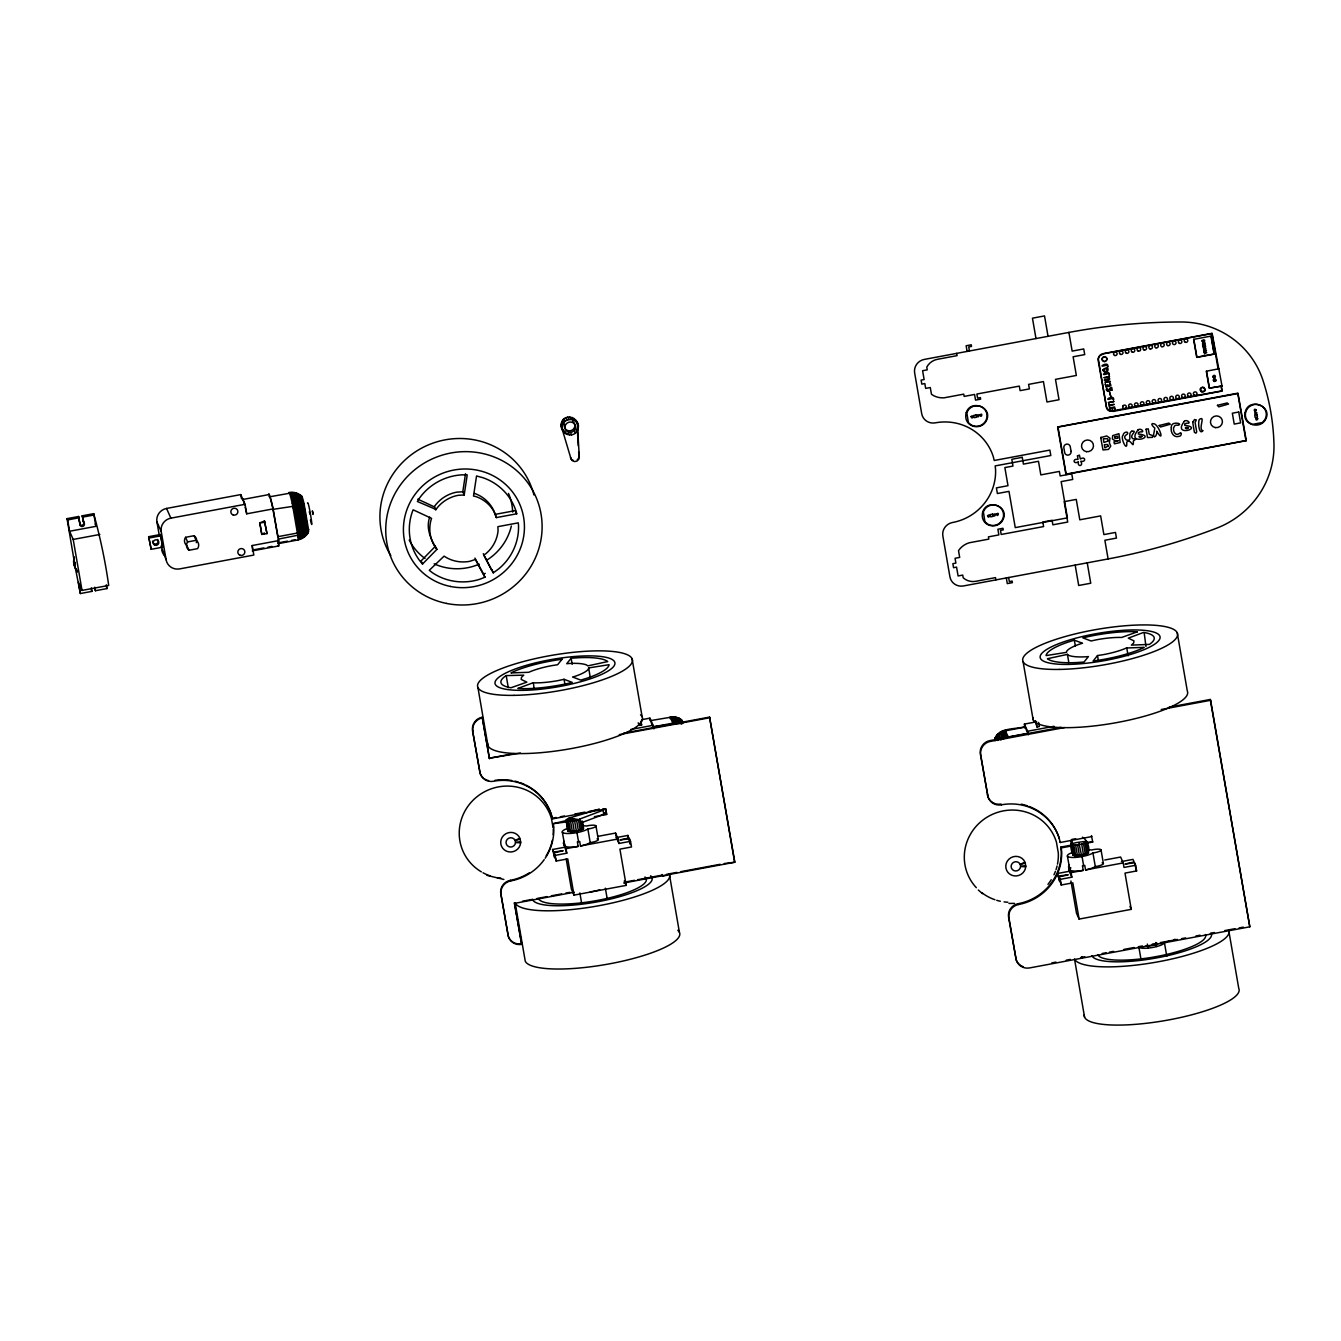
<?xml version="1.0" encoding="UTF-8"?>
<svg xmlns="http://www.w3.org/2000/svg" width="1341" height="1341" viewBox="0 0 1341 1341"><rect width="100%" height="100%" fill="white"/><g stroke="black" fill="none" stroke-linecap="round" stroke-linejoin="round"><path stroke-width="1.5" d="M520.66 842.718L515.497 842.634A4.761 4.626 -23.9 0 1 508.759 846.64A4.761 4.626 -23.9 0 1 507.468 839.114A4.761 4.626 -23.9 0 1 515.112 840.438L519.855 838.108A10.041 9.756 -23.9 0 0 503.73 835.326A10.041 9.756 -23.9 0 0 506.462 851.166A10.041 9.756 -23.9 0 0 520.66 842.718L520.191 838.98L515.212 840.706L515.497 842.349L520.677 841.779M1025.731 866.688L1020.568 866.604A4.761 4.626 -23.9 0 1 1013.846 870.594A4.761 4.626 -23.9 0 1 1012.556 863.084A4.761 4.626 -23.9 0 1 1020.199 864.409L1024.943 862.079A10.041 9.756 -23.9 0 0 1008.801 859.296A10.041 9.756 -23.9 0 0 1011.55 875.137A10.041 9.756 -23.9 0 0 1025.731 866.688L1025.262 862.95L1020.3 864.677L1020.585 866.32L1025.748 865.75M300.568 496.589C302.077 493.471 303.82 503.043 304.223 504.652L308.547 529.578L307.944 532.964L307.709 530.6M301.759 496.17L301.507 498.45L300.635 497.813M307.944 532.964L303.586 504.602L300.887 495.432M682.15 721.341L683.005 721.86L679.183 718.256L673.584 716.748L650.385 720.637M680.155 719.53L679.183 718.256L681.681 724.19M1082.405 837.186C1089.244 841.025 1092.865 856.128 1081.517 855.374C1070.973 859.983 1070.219 847.68 1071.258 840.002M1072.18 840.354L1072.347 847.244M681.127 719.966L680.189 718.826L681.848 722.816M682.301 722.548L681.161 719.48L682.82 723.402M682.049 720.285C683.055 720.603 673.92 715.356 670.332 717.502M599.192 809.176A4.274 0.989 -9.8 0 0 598.237 809.428L570.998 817.49C558.61 821.228 575.993 822.301 579.899 818.982L603.115 810.249A4.274 0.989 -9.8 0 0 603.048 808.757M588.632 667.935L588.498 668.941A34.43 7.929 -9.8 0 1 574.753 676.417L572.641 677.021L580.821 680.122L586.486 678.378A54.88 12.622 -9.8 0 0 609.082 664.683L588.632 667.935L590.375 677.959M604.439 812.897A4.274 0.989 -9.8 0 1 603.836 814.322L580.603 823.056L582.363 821.396L583.536 828.185L581.776 829.844L572.389 831.906L567.846 830.632M1072.867 855.105L1071.057 843.724M1086.679 841.796L1086.746 841.293C1056.775 844.21 1077.628 847.847 1086.679 841.796L1088.557 852.658M302.848 503.395L303.988 503.663M307.123 525.186L303.938 505.859M464.204 494.963L467.221 474.882L461.941 474.848A54.88 53.305 -23.9 0 0 419.415 498.232L417.386 501.5L435.993 509.446A34.43 33.458 -23.9 0 1 458.22 495.298L464.204 494.963L462.796 491.795L465.511 473.725M1100.793 438.088L1101.011 437.233M1100.844 437.602L1106.711 435.942L1109.979 438.205L1109.376 442.899L1110.767 446.1L1108.471 449.403L1103.006 449.956L1100.777 437.904M429.707 517.09C425.633 528.488 430.997 539.836 436.915 549.357L422.532 564.041L421.845 563.337A54.88 53.305 -23.9 0 1 412.743 510.72L413.145 509.815L431.551 518.38C427.98 528.807 429.992 540.775 436.915 549.357M561.192 424.158C562.969 411.234 582.346 418.241 577.72 429.757C573.881 439.63 559.733 433.696 561.192 424.158L562.969 430.595M562.281 426.622C562.734 417.856 576.848 416.867 578.122 425.717M1222.254 386.024L1209.448 388.052L1206.548 371.289M79.354 522.202L78.65 516.486L67.05 518.649L75.364 568.014A13.578 13.192 -23.9 0 0 77.325 572.171M78.65 516.486L79.924 523.476A2.364 2.296 -23.9 0 0 82.522 526.493A2.364 2.296 -23.9 0 0 83.93 522.722L82.119 515.832L93.719 513.67C100.106 537.171 105.319 561.024 108.688 585.43L82.019 590.409L78.398 582.229L80.359 593.543L91.942 591.381L91.339 587.844M435.691 510.016L434.585 506.261A34.43 33.458 -23.9 0 1 456.812 492.13L462.796 491.795M308.044 532.578L308.581 531.589M269.038 496.623A27.977 1.576 79.4 0 1 272.525 506.864L277.805 536.702L299.73 532.578L308.547 529.578L304.256 534.405L298.071 536.987A27.977 1.576 79.4 0 1 297.752 539.887M308.061 531.774L308.598 530.818M1025.144 727.124L1005.432 730.795C1000.922 731.817 994.385 735.337 995.072 740.668L995.625 739.93C995.944 726.956 1017.551 729.554 1024.91 726.571L1027.877 733.292L1008.181 736.963C1001.191 739.679 1000.587 740.115 999.162 734.332L1000.084 733.762M308.547 529.578L301.272 534.556L278.224 539.132L278.358 540.658A27.977 1.576 79.4 0 1 278.274 543.625L297.987 539.937M297.668 494.024A25.228 1.408 79.4 0 1 298.004 493.639L298.657 495.131A25.228 1.408 79.4 0 1 300.803 503.261L305.949 533.014A25.228 1.408 79.4 0 1 305.664 535.646L307.123 533.886A23.769 1.341 79.4 0 0 307.391 531.405L302.613 503.78A23.769 1.341 79.4 0 0 300.602 496.187L299.965 494.762A23.769 1.341 79.4 0 0 299.663 495.114M998.391 739.578L996.531 735.622L994.821 738.623L995.391 737.634M571.132 658.247L566.723 663.711L569.037 663.493A34.43 7.929 -9.8 0 1 586.788 665.086L587.727 665.89L607.708 661.582A54.88 12.622 -9.8 0 0 577.368 657.794L571.132 658.247L572.171 664.281M1097.525 655.548L1093.133 660.996L1098.346 660.275A54.88 12.622 -9.8 0 0 1141.962 648.474L1144.191 647.368L1126.39 647.988A34.43 7.929 -9.8 0 1 1103.459 654.626L1097.525 655.548L1098.212 659.571M435.507 546.189L421.124 560.873L422.532 564.041M1072.934 854.603L1072.951 850.647M1131.687 431.266C1138.844 430.26 1128.267 435.372 1132.927 438.725L1135.827 439.144L1133.329 440.988C1133.782 450.71 1130.882 437.468 1126.691 442.228C1127.798 453.744 1119.752 437.2 1123.155 435.188C1123.238 433.26 1125.2 431.986 1127.01 432.104C1130.413 434.853 1121.042 434.802 1126.306 439.965C1133.296 441.927 1126.943 433.545 1131.871 431.165M1137.755 430.126C1140.537 427.075 1145.734 432.791 1140.521 431.852L1138.392 432.506L1138.392 434.015C1158.775 436.211 1125.082 446.603 1137.939 430.042M1184.069 421.51C1186.567 418.442 1192.266 424.007 1186.886 423.186L1184.757 423.857L1184.757 425.365C1204.889 427.595 1171.732 437.837 1184.304 421.376M491.544 569.925L483.263 553.682M493.287 572.842L498.735 568.869A54.88 53.305 -23.9 0 0 518.514 525.219L518.263 522.856L497.897 526.661L498.064 530.785A34.43 33.458 -23.9 0 1 485.777 553.766L483.715 555.073L493.287 572.842L491.896 569.674M506.194 675.596L505.725 675.881A54.88 12.622 -9.8 0 0 510.988 687.765L526.845 682.15L521.196 679.418L521.498 677.272L523.744 675.16L506.194 675.596L508.273 687.631M1203.095 343.229L1204.084 343.363M288.751 492.952A27.977 1.576 79.4 0 1 292.221 503.177L298.808 502.909L304.223 504.652L293.193 508.088M289.874 492.784A27.926 1.559 79.4 0 1 293.344 503.009L299.177 536.735A27.926 1.559 79.4 0 1 298.54 539.065L303.016 537.808A26.887 1.509 79.4 0 0 303.334 535.009L297.752 502.808A26.887 1.509 79.4 0 0 295.473 494.192M1219.036 368.758L1206.297 371.222L1209.264 388.253L1221.081 386.107L1221.902 390.868L1110.851 411.151M474.915 558.107L483.514 574.065L485.258 573.378M484.922 577.233L479.994 579.178A54.88 53.305 -23.9 0 1 432.288 572.641L429.288 570.311L444.072 556.146A34.43 33.458 -23.9 0 0 469.652 561.343L475.368 559.499L484.922 577.233L483.514 574.065M532.997 682.804L517.844 688.453L520.643 688.62A54.88 12.622 -9.8 0 0 567.243 683.575L572.255 682.401L564.075 679.3L558.309 680.558A34.43 7.929 -9.8 0 1 533.433 682.837L534.036 688.821M1143.521 632.449L1128.301 638.132L1133.95 640.864L1133.648 643.01L1131.402 645.122L1149.421 644.401A54.88 12.622 -9.8 0 0 1144.158 632.533L1145.952 646.496M553.498 827.548L553.095 823.709L573.78 818.781M1103.509 356.924L1104.766 356.706M1105.52 361.299L1104.263 361.534M1074.325 640.16L1068.66 641.92A54.88 12.622 -9.8 0 0 1046.064 655.598L1066.514 652.346L1066.648 651.34A34.43 7.929 -9.8 0 1 1080.393 643.864L1082.522 643.261L1074.325 640.16L1075.365 646.178M1007.929 736.427L1000.822 739.846L998.056 733.896L997.453 735.606L997.251 734.734L999.162 738.74M564.159 847.328L552.576 849.49L553.699 852.055L563.153 850.714L554.051 852.826L555.174 855.374L566.774 853.211L563.371 842.802L565.986 848.685L578.155 846.406L577.368 841.863L579.698 841.444L580.469 845.97L618.151 838.946L618.939 843.472L630.521 841.31L631.51 846.976L619.911 849.138L626.18 885.378L574.015 895.118L571.417 889.234L566.187 859.028M1068.459 866.772L1071.073 872.656L1083.226 870.376L1082.455 865.833L1084.768 865.414L1085.556 869.94L1123.238 862.917L1124.009 867.443L1135.609 865.28L1136.581 870.946L1124.998 873.108L1131.268 909.349L1079.103 919.088L1076.488 913.204L1070.923 880.987M1068.911 332.417L924.284 359.422A11.818 11.482 -23.9 0 0 914.646 372.915L921.703 413.682A11.818 11.482 -23.9 0 0 935.247 422.851A51.964 50.489 -23.9 0 1 993.312 456.745L994.234 460.483L1049.869 450.09L1050.808 455.521L995.173 465.914L995.575 469.752A51.964 50.489 -23.9 0 1 952.496 522.521A11.818 11.482 -23.9 0 0 942.857 536.014L949.914 576.781A11.818 11.482 -23.9 0 0 963.475 585.95L1108.102 558.946A600.533 583.436 -23.9 0 0 1216.74 528.136A88.255 85.757 -23.9 0 0 1273.95 443.787A237.558 230.803 -23.9 0 0 1262.971 380.375A88.255 85.757 -23.9 0 0 1181.086 321.991A600.533 583.436 -23.9 0 0 1068.911 332.417L1072.146 351.107L1083.729 348.945L1084.718 354.611L1073.118 356.773L1076.354 375.463L1055.484 379.352L1059.021 399.735L1046.952 401.998L1043.432 381.598L1028.597 384.381L1029.385 388.907L1020.099 390.633L1019.311 386.107L976.885 394.036L977.589 398.109L980.372 397.59L980.657 399.165L975.544 400.121L974.572 394.455L964.145 396.416L963.743 394.137L944.047 397.824A19.344 18.808 -23.9 0 1 931.475 394.321L930.285 387.532L925.659 388.387L924.821 383.576L921.803 384.129L921.116 380.123L924.133 379.553L922.591 370.719L927.234 369.865L926.765 367.149A14.768 14.349 -23.9 0 1 937.376 359.321L957.088 355.633L956.686 353.37M67.05 518.649L67.62 519.922L79.203 517.76M82.119 515.832L82.689 517.123L94.272 514.944M159.361 535.981L156.931 521.934A11.818 11.482 -23.9 0 1 166.552 508.44L240.743 494.594L245.051 504.317L246.71 513.821L273.128 508.893L278.626 540.607A30.34 1.71 79.4 0 1 278.107 545.267M67.62 519.922L69.581 531.254L96.234 526.275M242.905 499.455L269.34 494.511M269.725 496.79L291.701 492.868L297.266 493.756L301.189 495.952M278.626 540.607L252.192 545.536L253.835 555.057L179.644 568.902A11.818 11.482 -23.9 0 1 166.1 559.75L161.238 531.656A11.818 11.482 -23.9 0 1 170.86 518.162L245.051 504.317M69.581 531.254L73.202 539.434L99.871 534.456M273.078 509.345L304.223 504.652M148.65 536.702L160.249 534.539L160.819 535.813L162.764 547.145L151.181 549.307L148.65 536.702L151.181 549.307M149.22 537.976L160.819 535.813M264.462 521.029L259.768 522.906L261.73 534.238L266.993 533.634L264.462 521.029L266.993 533.634M259.768 522.906L265.032 522.32M187.019 545.636A6.135 5.967 -23.9 0 1 185.578 537.305L194.093 535.713L196.138 540.322A6.135 5.967 -23.9 0 1 197.58 548.653L189.047 550.246L187.69 547.178M185.578 537.305L187.606 541.915L196.138 540.322M261.73 534.238L264.512 533.718L264.11 532.796M277.721 542.988L287.577 541.144M291.517 540.406L295.456 539.685M253.717 549.81L263.875 547.916M267.949 547.162L272.022 546.39M252.292 550.883L278.71 545.955M494.93 514.424L515.296 510.619L516.704 513.804L496.338 517.592L493.689 510.519A34.43 33.458 -23.9 0 0 474.479 493.404M94.859 589.453L95.429 590.727L107.012 588.565L106.358 584.793M641.769 719.681L649.899 718.156L653.067 725.313A30.34 1.71 79.4 0 1 653.855 728.867M640.964 721.19L641.618 724.961L639.305 725.397L638.165 722.833M630.706 729.487L653.067 725.313M651.072 722.179L653.134 726.822L673.953 722.983L679.569 723.436L677.021 717.385L677.021 718.608M674.791 718.323L674.741 716.865L677.658 723.453L653.134 726.822M594.398 816.669L606.702 814.373L605.763 808.925L552.425 818.898L551.52 815.144A51.964 50.489 -23.9 0 0 493.454 781.267A11.818 11.482 -23.9 0 1 479.894 772.098L472.568 730.711A11.818 11.482 -23.9 0 1 482.207 717.217L489.297 758.218L514.005 753.608M623.582 733.158L709.557 717.1L734.834 862.229L623.666 882.998M489.297 758.218L520.442 753.072M619.257 734.617L709.825 717.72M1067.419 654.391L1047.438 658.699A54.88 12.622 -9.8 0 0 1077.778 662.488L1084.014 662.035L1088.423 656.57L1086.109 656.788A34.43 7.929 -9.8 0 1 1068.358 655.196L1067.419 654.391L1068.811 662.42M1024.641 726.369A30.34 1.71 79.4 0 1 1024.407 724.09L1036.61 721.81M1035.218 720.653L1036.995 726.99L1039.325 726.554L1038.605 722.481M526.007 785.155A51.964 50.489 -23.9 0 1 551.235 814.54L552.157 818.278L556.247 817.507M560.354 816.753L564.46 815.982M574.719 814.071L584.978 812.143M589.085 811.389L599.343 809.461M1024.407 724.09L1027.592 731.247L1054.009 726.302L1054.965 728.465M1059.407 838.728A51.964 50.489 -23.9 0 0 1001.341 804.835A11.818 11.482 -23.9 0 1 987.781 795.666L980.372 754.078A11.818 11.482 -23.9 0 1 989.993 740.584L1060.982 727.342M1169.084 707.16L1210.253 699.466L1210.621 700.287L1249.812 926.815L1029.553 967.934A11.818 11.482 -23.9 0 1 1015.992 958.765L1008.583 917.177A11.818 11.482 -23.9 0 1 1018.221 903.683A51.964 50.489 -23.9 0 0 1061.284 850.915L1060.882 847.076L1072.699 844.88M987.781 795.666L980.724 754.899A11.818 11.482 -23.9 0 1 990.362 741.405L1064.469 727.576M1161.222 709.506L1210.621 700.287M602.327 814.523L606.702 814.373M553.095 823.709L565.667 822.033M597.7 836.398L615.536 833.063L618.151 838.946M615.536 833.063L616.324 837.589L627.923 835.426L630.035 843.657M629.046 837.991L619.978 839.952L629.398 838.745L630.521 841.31M554.051 852.826L556.163 861.039L567.746 858.877L574.015 895.118M522.537 901.202L532.83 899.291M536.936 898.52L547.229 896.593M551.352 895.822L561.644 893.911M565.751 893.14L569.875 892.368M625.459 881.992L634.544 880.299M637.813 879.679L662.504 875.07M666.628 874.298L676.92 872.388M681.027 871.616L720.151 864.308M724.257 863.537L734.834 862.229M574.266 892.218L514.575 903.365L521.666 944.366A11.818 11.482 -23.9 0 1 508.105 935.197L500.78 893.81A11.818 11.482 -23.9 0 1 510.418 880.316A51.964 50.489 -23.9 0 0 529.276 872.874M667.6 875.153L662.504 876.109L662.219 874.516M1071.761 839.432L1075.683 838.712M1059.943 841.645L1060.312 842.466L1091.792 836.583L1091.423 835.761L1092.731 842.014L1086.83 843.12M1086.461 842.299L1092.731 842.014M1060.882 847.076L1061.251 847.898L1073.051 845.702M1104.766 860L1120.623 857.033L1123.238 862.917M1058.787 876.025L1068.207 874.818L1059.122 876.796L1060.262 879.344L1071.845 877.182L1069.246 871.298L1057.647 873.46L1059.759 881.691L1057.982 875.355M1121.411 861.559L1132.994 859.397L1134.134 861.961L1125.032 864.073L1134.469 862.716L1135.609 865.28M1059.122 876.796L1061.234 885.01L1072.834 882.847L1079.103 919.088M1051.83 962.888L1055.954 962.117M1066.246 960.19L1070.353 959.418M1080.645 957.508L1084.768 956.736M1102.185 953.485L1106.191 952.73M1109.46 952.127L1113.583 951.356M1123.875 949.428L1134.251 947.5M1138.274 946.746L1142.398 945.975M1152.305 944.131L1156.814 943.276M1160.334 942.622L1177.398 939.438M1181.505 938.666L1185.628 937.895M1195.921 935.984L1200.044 935.213M1210.336 933.286L1214.443 932.515M1224.735 930.604L1235.027 928.676M1239.151 927.905L1243.275 927.134M567.863 828.352A13.578 3.118 -9.8 0 0 567.159 833.499A13.578 3.118 -9.8 0 0 587.861 828.973L589.671 828.704A7.091 1.626 -9.8 0 0 595.94 825.872L598.304 839.466M580.469 845.97A13.578 3.118 -9.8 0 0 590.208 842.567L592.018 842.299A7.091 1.626 -9.8 0 0 597.03 838.879M1073.923 852.021A13.578 3.118 -9.8 0 0 1071.794 857.452A13.578 3.118 -9.8 0 0 1092.949 852.943L1094.759 852.675A7.091 1.626 -9.8 0 0 1101.028 849.842L1103.375 863.436M1085.556 869.94A13.578 3.118 -9.8 0 0 1095.295 866.537L1097.106 866.269A7.091 1.626 -9.8 0 0 1102.118 862.85M1115.326 440.954L1112.393 438.976L1112.661 435.641L1118.93 433.696L1120.154 442.53L1114.421 443.837L1113.952 441.893L1118.344 440.669L1115.058 440.938M1008.952 903.432L1014.5 903.381M503.864 879.461L486.967 875.355M1203.061 346.079C1209.314 344.738 1202.123 349.934 1202.877 346.213C1209.398 344.738 1200.564 342.743 1202.978 345.978M569.171 818.027L578.39 819.552L580.267 830.431M679.149 719.162L678.11 717.787L680.641 723.771M1205.023 343.48C1198.67 345.894 1206.582 339.441 1204.453 343.413M1110.03 411.167L1109.309 410.866A6.118 5.951 -23.9 0 1 1106.61 408.117L1098.195 360.612A6.102 5.934 -23.9 0 1 1103.174 353.638L1212.113 333.306L1222.003 385.906M417.822 499.17L434.283 506.848M562.281 429.07L567.444 434.585M300.585 495.768L301.474 496.505M300.702 495.382L302.043 496.69M301.49 496.757L302.345 497.494M978.31 890.038L982.484 893.676M83.041 521.163L83.377 521.448A2.364 2.296 -23.9 0 1 83.058 524.7A2.364 2.296 -23.9 0 1 79.739 524.465M999.85 732.437L1002.75 738.958M678.781 723.604L675.898 717.083L675.914 718.441M676.535 723.402L673.584 716.748L673.668 718.29M306.117 534.238L306.435 534.791A24.54 1.375 79.4 0 0 306.703 532.243L301.742 503.495A24.54 1.375 79.4 0 0 299.663 495.634L299.009 494.159A24.54 1.375 79.4 0 0 298.657 495.399M675.378 723.419L672.411 716.731L672.528 718.323M1002.951 730.862L1005.918 737.55M674.221 723.553L671.254 716.798L671.388 718.441M1249.812 926.815L1210.253 699.466M1136.581 870.946L1134.469 862.716M1129.96 906.415L1131.268 909.349M1078.868 842.751L1081.517 855.374M1008.181 736.963L1005.197 730.242L1005.364 731.901M997.687 740.45L995.994 737.064M1001.341 804.835L1000.973 804.013A11.818 11.482 -23.9 0 1 996.38 803.98M1018.221 903.683L1018.573 904.505A11.818 11.482 -23.9 0 0 1008.935 917.998L1015.992 958.765M575.306 419.599L576.395 422.063M578.189 427.762L576.412 421.309M573.78 418.241L574.87 420.705M577.049 428.232L577.72 429.757M571.937 417.319L573.026 419.783M576.06 430.059L576.747 431.584M569.891 416.917L570.981 419.364M574.652 431.584L575.323 433.126M567.813 417.034L568.902 419.482M565.818 417.671L566.908 420.135M570.88 433.361L571.568 434.886M564.041 418.794L565.131 421.258M568.802 433.478L569.472 435.004M578.641 452.018L579.295 457.046A4.274 4.157 -23.9 0 1 570.948 458.605L570.528 457.683A4.274 4.157 -23.9 0 0 573.294 460.432M562.633 420.32L563.723 422.784M561.644 422.147L562.734 424.611M564.913 432.137L565.6 433.679M561.259 426.203L562.348 428.651M563.388 430.779L564.075 432.305M673.081 723.687L670.098 716.966L670.265 718.608M640.478 722.413L641.618 724.961M605.763 808.925L606.434 813.752M616.324 837.589L618.939 843.472M624.236 880.97L626.18 885.378M482.207 717.217L489.566 758.838M472.568 730.711L479.894 772.098M510.418 880.316L510.686 880.936A11.818 11.482 -23.9 0 0 501.065 894.43L508.105 935.197M514.29 902.744L521.666 944.366M166.552 508.44L170.86 518.162M156.931 521.934L161.238 531.656M162.764 547.145L160.249 534.539M161.088 546.005L166.1 559.75M95.211 523.979L95.68 525.001L93.719 513.67M79.555 521.8L80.125 523.091M106.442 587.291L107.012 588.565M91.372 590.107L91.942 591.381M73.755 563.823L74.66 565.868M80.359 593.543L75.364 568.014M1007.041 737.215L1004.074 730.56L1004.241 732.136M296.579 494.511A25.865 1.458 79.4 0 1 296.948 493.203L297.635 494.728A25.865 1.458 79.4 0 1 299.831 503.059L305.145 533.735A25.865 1.458 79.4 0 1 304.843 536.434L303.954 537.154A26.418 1.475 79.4 0 0 304.256 534.405L298.808 502.909A26.418 1.475 79.4 0 0 296.562 494.427L295.875 492.851A26.418 1.475 79.4 0 0 295.657 492.801M295.473 494.175L294.769 492.583A26.887 1.509 79.4 0 0 294.417 492.985M305.01 534.154L305.362 535.093M301.323 536.752L302.043 538.378A27.273 1.525 79.4 0 0 302.345 535.545L296.679 502.774A27.273 1.525 79.4 0 0 294.366 494.024L293.645 492.398A27.273 1.525 79.4 0 0 293.293 492.801M496.338 517.592L495.097 513.687A34.43 33.458 -23.9 0 0 475.887 496.572L473.507 496.086L476.541 475.971L482.978 477.731A54.88 53.305 -23.9 0 1 516.134 511.491L516.704 513.804M561.879 428.148L570.948 458.605M1004.828 737.952L1001.878 731.298L1002.096 732.823M1060.312 842.466L1059.038 837.907A51.964 50.489 -23.9 0 0 1029.201 806.494M1003.755 738.422L1000.839 731.834L1001.073 733.259M310.425 520.023C314.599 537.54 308.195 497.913 307.525 503.277M292.221 503.177L298.071 536.987M312.788 512.53C311.347 506.479 314.029 518.749 312.57 512.698M1069.816 869.706L1067.419 856.128M563.89 841.209L564.729 845.735M1221.316 386.091L1222.171 391.052L1113.164 411.402L1109.426 410.664A5.867 5.699 -23.9 0 1 1106.392 406.608L1098.363 359.086A5.85 5.682 -23.9 0 1 1099.905 355.683L1103.224 353.856L1211.979 333.557L1218.097 368.892M1211.024 336.306L1214.074 353.974L1196.926 357.175L1193.859 339.508M1177.247 632.784L1187.305 691.001A78.549 18.07 -9.8 0 1 1112.695 723.302A78.549 18.07 -9.8 0 1 1032.805 717.435M1126.725 647.804L1128.116 655.816M1108.102 558.946L1104.867 540.255L1116.45 538.093L1115.477 532.427L1103.878 534.59L1100.643 515.899L1079.79 519.805L1076.253 499.405L1064.201 501.668L1067.721 522.051L1052.886 524.817L1052.098 520.291L1042.829 522.018L1043.616 526.56L1001.191 534.472L1000.487 530.399L1003.269 529.879L1002.984 528.287L997.888 529.242L998.861 534.908L988.434 536.853L988.82 539.116L969.124 542.803A19.344 18.808 -23.9 0 0 958.513 550.631L959.687 557.42L955.043 558.292L955.882 563.119L952.864 563.673L953.552 567.679L956.569 567.126L958.094 575.96L962.737 575.088L963.207 577.803A14.768 14.349 -23.9 0 0 975.779 581.307L995.491 577.619L995.877 579.899M1166.787 956.267L1164.357 942.22A12.991 2.984 -9.8 0 1 1152.858 947.417A12.991 2.984 -9.8 0 1 1138.844 946.981L1140.94 959.033M1155.892 942.488L1156.596 946.562M1048.042 336.323L1044.522 315.923L1032.453 318.186L1035.99 338.569M1087.233 562.834L1090.753 583.234L1078.7 585.481L1075.18 565.097M1147.36 944.064L1148.064 948.154M1092.949 852.943L1095.295 866.537M1086.981 844.964L1087.869 850.06M1086.076 842.349L1087.953 853.228M1084.986 842.953L1086.864 853.815M1083.478 843.523L1085.355 854.401M1081.651 844.059L1083.528 854.938M1082.053 856.581L1083.612 865.632M1077.561 844.813L1079.455 855.692M1075.583 844.998L1077.477 855.876M1073.839 845.031L1075.717 855.91M1072.414 844.897L1074.309 855.776M1071.442 844.629L1073.336 855.508M1071.073 872.656L1071.845 877.182M1068.727 868.281L1069.246 871.298M1081.986 956.636L1082.271 958.228M1036.023 721.324L1036.995 726.99M969.442 350.99L968.738 346.917L971.521 346.397L971.253 344.805L966.14 345.76L967.129 351.426M1008.633 577.518L1009.337 581.592L1012.12 581.072L1012.388 582.665L1007.292 583.603L1006.32 577.954M1023.066 661.566L1033.14 719.782M1084.584 1017.216L1074.51 958.999A78.549 18.07 -9.8 0 0 1159.144 961.614A78.549 18.07 -9.8 0 0 1228.691 930.201L1238.766 988.418A78.549 18.07 -9.8 0 1 1164.156 1020.736A78.549 18.07 -9.8 0 1 1084.266 1014.869M1060.262 879.344L1061.234 885.01M709.557 717.1L734.55 861.626M632.08 658.716L642.155 716.932M679.418 932.364L669.36 874.148A78.549 18.07 -9.8 0 1 599.796 905.544A78.549 18.07 -9.8 0 1 515.179 902.929L525.253 961.145A78.549 18.07 -9.8 0 0 614.899 962.788A78.549 18.07 -9.8 0 0 677.775 930.268M629.398 838.745L630.371 844.411M627.923 835.426L628.577 839.198M603.115 810.249L603.836 814.322M605.361 888.161L607.104 898.202M564.075 679.3L565.131 685.318M587.861 828.973L590.208 842.567M581.893 820.994L583.469 828.688M581.692 822.469L582.866 829.258M579.899 818.982L581.776 829.844M576.563 820.089L578.44 830.967M576.965 832.61L578.524 841.662M574.551 820.524L576.429 831.403M572.49 820.843L574.367 831.722M570.512 821.027L572.389 831.906M568.752 821.061L570.629 831.94M567.344 820.927L569.221 831.806M579.865 892.922L581.592 902.962M566.371 820.658L568.249 831.537M565.969 819.753L567.779 831.135M565.986 848.685L566.774 853.211M562.332 832.158L564.846 845.987A13.578 3.118 -9.8 0 0 578.155 846.406M555.174 855.374L556.163 861.039M553.699 852.055L554.688 857.72L552.576 849.49M477.916 687.497L487.973 745.713M259.936 523.258L261.897 534.59M240.743 494.594L241.414 498.399M82.689 517.123L83.611 522.437M94.809 587.19L95.429 590.727M73.202 539.434L82.019 590.409M309.955 514.156L309.302 511.759M553.012 827.229L551.352 818.144A47.253 45.896 -23.9 0 0 477.765 796.118A47.253 45.896 -23.9 0 0 481.369 871.851M1061.251 847.898L1061.653 851.736A51.964 50.489 -23.9 0 1 1018.573 904.505M553.364 824.329L553.766 828.168A51.964 50.489 -23.9 0 1 545.184 858.223M1024.91 726.571L1025.06 728.213M577.518 426.22L579.295 457.046M577.334 429.405L578.289 445.849M996.95 738.522A24.54 1.375 79.4 0 1 996.681 736.31M1027.592 731.247A30.34 1.71 79.4 0 1 1028.363 734.784M1085.523 853.362A5.314 1.224 -9.8 0 1 1082.589 854.485M1081.248 854.787A5.314 1.224 -9.8 0 1 1075.834 854.871M1083.226 870.376A13.578 3.118 -9.8 0 1 1069.934 869.957L1068.911 864.911L1069.699 869.454A13.578 3.118 -9.8 0 1 1070.906 867.912M1087.316 849.792A13.578 3.118 -9.8 0 1 1091.641 850.01L1093.401 849.607A7.091 1.626 -9.8 0 1 1101.028 849.842M1057.479 864.14A47.253 45.896 -23.9 0 0 1058.317 853.044L1056.423 842.114A47.253 45.896 -23.9 0 0 988.384 816.401A47.253 45.896 -23.9 0 0 976.332 887.708M1057.077 865.968A47.253 45.896 -23.9 0 1 1056.037 869.555M1055.417 871.332A47.253 45.896 -23.9 0 1 1053.959 874.785M1051.243 879.73A47.253 45.896 -23.9 0 1 1047.958 884.339M1007.862 902.225A47.253 45.896 -23.9 0 1 1004.091 901.89M1000.369 901.253A47.253 45.896 -23.9 0 1 996.732 900.314M994.938 899.744A47.253 45.896 -23.9 0 1 981.83 892.704M1175.169 939.287A11.818 2.716 -9.8 0 1 1173.995 939.706M1169.855 940.829A11.818 2.716 -9.8 0 1 1168.346 941.131M1205.458 934.543A54.88 12.622 -9.8 0 1 1156.864 956.485A54.88 12.622 -9.8 0 1 1097.743 954.658M1157.635 943.477A6.135 1.408 -9.8 0 1 1156.277 944.751L1147.762 946.344A6.135 1.408 -9.8 0 1 1145.935 946.025M1211.275 933.453A60.798 13.98 -9.8 0 1 1157.434 957.759A60.798 13.98 -9.8 0 1 1091.943 955.747M1023.133 966.677A11.818 11.482 -23.9 0 1 1015.64 957.943M1021.155 804.164A51.964 50.489 -23.9 0 1 1027.625 805.924M994.905 803.577A11.818 11.482 -23.9 0 1 987.412 794.861M1106.241 357.678A2.229 2.179 -23.9 0 1 1106.61 359.841M1102.805 360.545A2.229 2.179 -23.9 0 1 1102.704 357.879M553.23 829.073A47.253 45.896 -23.9 0 1 553.163 834.638M552.391 840.17A47.253 45.896 -23.9 0 1 546.173 855.759M500.88 878.12A47.253 45.896 -23.9 0 1 497.142 877.634M489.867 875.774A47.253 45.896 -23.9 0 1 482.995 872.773M644.971 877.014A54.88 12.622 -9.8 0 1 601.036 899.727A54.88 12.622 -9.8 0 1 538.411 898.587M599.712 889.787A12.991 2.984 -9.8 0 1 590.174 891.866M650.653 875.774A60.798 13.98 -9.8 0 1 601.992 900.934A60.798 13.98 -9.8 0 1 532.595 899.677M580.435 829.392A5.314 1.224 -9.8 0 1 578.709 830.18M576.177 830.817A5.314 1.224 -9.8 0 1 570.445 830.632M564.611 845.484A13.578 3.118 -9.8 0 1 564.662 845.199M582.245 825.821A13.578 3.118 -9.8 0 1 586.553 826.039L588.313 825.637A7.091 1.626 -9.8 0 1 595.94 825.872M472.837 731.331A11.818 11.482 -23.9 0 1 482.475 717.837M544.228 859.598A51.964 50.489 -23.9 0 1 510.686 880.936M494.846 780.361A51.964 50.489 -23.9 0 1 511.692 780.496M514.994 781.166A51.964 50.489 -23.9 0 1 518.246 782.038M519.839 782.557A51.964 50.489 -23.9 0 1 524.499 784.435M488.593 780.613A11.818 11.482 -23.9 0 1 484.403 778.87M483.213 777.931A11.818 11.482 -23.9 0 1 479.625 771.494M521.398 943.746A11.818 11.482 -23.9 0 1 507.837 934.593M572.624 421.359A5.314 5.163 -23.9 0 1 574.116 428.181A5.314 5.163 -23.9 0 1 567.277 430.377A5.314 5.163 -23.9 0 1 564.595 423.94M578.876 456.124A4.274 4.157 -23.9 0 1 578.507 458.102M577.954 458.974A4.274 4.157 -23.9 0 1 577.217 459.695M650.134 720.435A30.34 1.71 79.4 0 1 649.899 718.156M640.512 714.837A78.549 18.07 -9.8 0 1 572.607 748.328A78.549 18.07 -9.8 0 1 487.655 743.383M74.979 565.751A13.578 13.192 -23.9 0 1 75.146 562.298M77.46 570.847A13.578 13.192 -23.9 0 1 74.425 556.984M508.49 493.438A54.88 53.305 -23.9 0 1 512.681 512.078M511.34 526.024A54.88 53.305 -23.9 0 1 487.118 559.951M479.206 564.142A54.88 53.305 -23.9 0 1 434.132 563.807M425.03 558.493A54.88 53.305 -23.9 0 1 409.206 540.071M390.801 555.61A78.549 76.303 -23.9 0 1 428.382 444.894A78.549 76.303 -23.9 0 1 533.936 494.93M300.686 538.311A27.608 1.542 79.4 0 0 301.323 536.014L295.573 502.791A27.608 1.542 79.4 0 0 292.154 492.717M299.63 538.713A27.809 1.559 79.4 0 0 300.267 536.417L294.467 502.875A27.809 1.559 79.4 0 0 291.014 492.7M252.192 545.536A30.34 1.71 79.4 0 1 252.46 549.29M268.586 494.343A30.34 1.71 79.4 0 1 273.128 508.893M242.151 499.288A30.34 1.71 79.4 0 1 244.515 504.602M245.202 507.284A30.34 1.71 79.4 0 1 246.71 513.821M194.093 535.713A6.135 5.967 -23.9 0 1 196.289 542.652M189.047 550.246A6.135 5.967 -23.9 0 1 187.606 541.915M165.379 556.481A11.818 11.482 -23.9 0 1 161.792 550.028M157.601 539.468A2.833 2.749 -23.9 0 1 156.26 543.91A2.833 2.749 -23.9 0 1 152.623 541.077M1102.838 370.082C1107.599 378.38 1111.672 362.171 1102.855 369.999M1192.719 422.197L1194.395 432.322L1195.937 433.177L1196.708 431.886L1195.082 422.432L1196.306 419.934L1194.546 419.549L1192.736 422.147M966.207 412.76C962.486 427.109 981.796 431.919 986.792 419.75C992.306 406.692 970.314 399.199 966.207 412.76M982.735 511.927C978.997 526.275 998.307 531.086 1003.319 518.917C1008.851 505.825 986.976 498.483 982.785 511.809M1077.477 455.856L1078.03 459.443C1072.13 458.035 1073.336 465.143 1078.415 461.706C1076.94 467.523 1084.081 466.182 1080.729 461.27C1086.629 462.662 1085.405 455.554 1080.343 459.008L1079.388 455.135L1077.477 455.856M1146.069 429.237L1147.51 437.568L1152.422 437.35L1152.74 435.607L1149.271 434.333L1148.248 428.835L1146.069 429.237M1153.444 435.674C1154.869 439.68 1157.769 432.875 1156.629 431.148C1164.893 444.491 1159.781 426.472 1154.517 423.907C1149.371 422.231 1152.774 426.689 1154.819 428.03L1153.444 435.674M1202.776 430.746C1199.407 435.59 1197.63 422.884 1199.323 419.448C1206.079 414.939 1197.831 429.003 1202.776 430.746M1105.269 384.062L1106.023 387.264L1110.935 385.286L1109.912 383.006L1109.711 385.906L1107.582 384.75L1106.325 386.107L1105.269 384.062M1108.705 403.909L1109.493 406.91L1109.678 405.535L1114.27 404.395L1109.56 404.865L1108.705 403.909M1109.711 392.595L1110.767 396.416L1109.711 392.595M1112.577 409.106L1110.164 408.334L1109.912 410.497L1109.426 407.949L1114.673 406.977L1114.991 409.625L1114.103 407.597L1112.376 407.932L1112.577 409.106M1256.249 410.095C1254.405 414.403 1253.047 406.742 1256.249 410.095M1256.752 412.978C1254.908 417.269 1253.55 409.625 1256.752 412.978M1257.741 418.727C1255.897 423.018 1254.539 415.375 1257.741 418.727M1107.767 366.797L1106.761 365.104C1094.893 368.993 1109.275 359.991 1107.767 366.797M1109.225 375.212L1108.219 373.519C1096.351 377.408 1110.734 368.406 1109.225 375.212M1111.84 390.315L1110.801 388.454C1110.365 394.807 1103.744 389.125 1107.197 388.538C1106.359 395.427 1112.712 381.498 1111.84 390.315M1113.516 400.02L1112.51 398.327C1100.559 402.183 1115.058 393.231 1113.516 400.02M1204.821 348.811L1205.576 348.057C1207.47 348.442 1202.039 349.599 1203.615 348.425L1204.754 348.978M1245.085 412.726C1242.168 424.359 1259.45 429.807 1265.2 420.035C1273.95 406.105 1248.002 396.517 1245.085 412.726M1213.622 379.185C1216.22 378.33 1214.829 376.771 1213.555 379.335M1201.922 340.597C1202.609 344.62 1207.839 337.999 1201.938 340.53M1203.933 352.247L1205.123 352.867L1204.302 353.957L1206.716 352.599L1203.95 352.197M1171.363 427.427C1170.19 431.735 1173.543 438.038 1178.638 436.428C1181.991 436.814 1182.226 430.545 1179.208 433.562A3.202 3.118 -23.9 0 1 1176.04 434.166L1174.582 432.825A7.074 6.873 -23.9 0 1 1173.693 427.678L1174.615 425.902A3.202 3.118 -23.9 0 1 1177.767 425.298C1184.589 423.823 1170.391 420.387 1171.363 427.427M1203.598 350.286C1205.509 354.125 1208.777 348.073 1203.631 350.236M1213.337 380.14C1214.024 384.062 1219.271 377.76 1213.37 380.09M1110.314 381.531L1104.967 382.403L1108.588 381.431C1095.396 379.604 1118.159 377.458 1106.241 379.905L1110.298 381.582M1193.624 339.374L1196.742 357.393L1214.326 354.108L1211.158 336.071L1193.624 339.374M1246.309 440.669L1065.944 474.479L1057.63 426.974L1237.944 393.164L1246.309 440.669M1212.767 376.905C1218.231 378.162 1213.655 372.798 1212.8 376.855M971.052 416.498C972.108 420.99 974.806 413.631 971.052 416.498M976.952 415.392C977.991 419.901 980.707 412.525 976.952 415.392M979.885 414.838C980.942 419.347 983.64 411.972 979.885 414.838M987.579 515.665C988.619 520.157 991.334 512.798 987.579 515.665M993.463 514.558C994.519 519.068 997.218 511.692 993.463 514.558M996.413 514.005C997.453 518.514 1000.168 511.139 996.413 514.005M1217.444 405.334L1218.734 406.843L1228.54 404.06L1227.183 402.937L1217.444 405.334M1109.493 376.771L1104.146 377.659L1109.493 376.771M1113.784 401.579L1108.454 402.585L1113.784 401.579M1159.177 425.499L1160.485 427.008L1170.291 424.209L1168.916 423.102L1159.177 425.499M1200.564 388.94L1201.368 391.471L1204.671 391.036A2.498 2.431 -23.9 0 0 1205.106 389.225L1204.101 387.666A2.498 2.431 -23.9 0 0 1202.257 387.264L1200.664 388.287A2.498 2.431 -23.9 0 0 1200.195 390.097L1201.218 391.656A2.498 2.431 -23.9 0 0 1203.045 392.058C1207.503 390.885 1202.626 384.649 1200.564 388.94M1215.784 380.626L1214.812 380.123L1215.784 380.626M1142.046 436.361C1140.018 439.278 1136.33 434.92 1142.046 436.361M1188.411 427.695C1186.383 430.612 1182.695 426.254 1188.411 427.695M1103.66 369.781L1104.28 371.356A4.643 4.509 -23.9 0 0 1107.23 370.803L1106.895 368.825A4.643 4.509 -23.9 0 0 1103.945 369.378L1103.66 369.781M1108.404 445.866L1104.883 447.86L1104.33 444.726L1107.515 444.491L1108.404 445.866M1114.656 436.931L1114.924 438.49L1117.908 438.189L1117.573 436.244L1114.656 436.931M1204.369 341.05L1203.397 340.564L1204.369 341.05M1204.939 350.973L1203.967 350.487L1204.939 350.973M1203.145 341.167L1202.29 340.765L1203.145 341.167M1214.56 380.743L1213.706 380.341L1214.56 380.743M966.811 412.475L968.386 422.633L971.085 424.929A10.544 10.242 -23.9 0 0 985.182 421.761A10.544 10.242 -23.9 0 0 983.087 407.832A10.544 10.242 -23.9 0 0 968.738 409.374L966.811 412.475M983.339 511.642L984.914 521.8L987.596 524.096A10.544 10.242 -23.9 0 0 1001.71 520.928A10.544 10.242 -23.9 0 0 999.598 506.999A10.544 10.242 -23.9 0 0 985.266 508.541L983.339 511.642M1107.8 441.105L1103.945 442.463L1103.308 438.792L1107.381 438.675A2.095 2.028 -23.9 0 1 1107.8 441.105M562.013 659.286L557.621 664.734L551.687 665.656A34.43 7.929 -9.8 0 0 528.756 672.294L510.971 672.914L513.201 671.824A54.88 12.622 -9.8 0 1 556.8 660.023L562.013 659.286M1264.781 419.834L1262.384 422.516L1252.293 424.41L1248.873 422.465A10.544 10.242 -23.9 0 1 1247.599 408.418A10.544 10.242 -23.9 0 1 1261.847 406.072A10.544 10.242 -23.9 0 1 1264.781 419.834M1137.302 631.829L1121.713 637.444A34.43 7.929 -9.8 0 0 1096.854 639.724L1091.071 640.981L1082.891 637.88L1087.903 636.707A54.88 12.622 -9.8 0 1 1134.503 631.661L1137.302 631.829M976.08 414.972L973.75 415.408L974.153 417.671L976.466 417.235L976.08 414.972M1237.81 393.55L1057.999 427.109L1066.145 474.111L1245.94 440.552L1237.81 393.55M1238.732 412.022L1232.345 413.212L1234.223 424.091L1240.626 422.884L1238.732 412.022M1022.244 457.315L1011.801 459.276L1012.975 466.065L1004.862 467.573L1007.996 485.693L996.413 487.873L997.386 493.522L1008.985 491.359L1015.254 527.616L1067.419 517.861L1061.15 481.62L1072.733 479.458L1071.761 473.792L1060.161 475.954L1059.373 471.429L1040.834 474.898L1038.487 461.304L1023.418 464.12L1022.244 457.315M1257.053 414.721L1254.723 415.14L1255.126 417.42L1257.439 416.984L1257.053 414.721M992.591 514.139L990.278 514.575L990.664 516.838L992.977 516.402L992.591 514.139M1071.073 451.347L1070.252 446.687A3.252 3.168 -23.9 0 0 1066.514 444.156A3.252 3.168 -23.9 0 0 1063.866 447.877L1064.67 452.537A3.252 3.168 -23.9 0 0 1068.408 455.068A3.252 3.168 -23.9 0 0 1071.057 451.347M1059.206 669.427A78.549 18.07 -9.8 0 0 1177.566 635.131A78.549 18.07 -9.8 0 0 1063.681 636.975A78.549 18.07 -9.8 0 0 1059.206 669.427M1068.459 664.398A60.798 13.98 -9.8 0 0 1160.066 637.847A60.798 13.98 -9.8 0 0 1071.928 639.271A60.798 13.98 -9.8 0 0 1068.459 664.398M1167.726 345.592A1.794 1.743 -23.9 0 0 1170.106 343.598A1.794 1.743 -23.9 0 0 1167.19 342.609A1.794 1.743 -23.9 0 0 1167.726 345.592M1176.895 398.595A1.794 1.743 -23.9 0 0 1179.275 396.601A1.794 1.743 -23.9 0 0 1176.359 395.612A1.794 1.743 -23.9 0 0 1176.895 398.595M1173.073 341.502A1.794 1.743 -23.9 0 0 1173.593 344.486A1.794 1.743 -23.9 0 0 1175.772 343.682A1.794 1.743 -23.9 0 0 1175.387 341.469A1.794 1.743 -23.9 0 0 1173.09 341.502M1170.978 399.702A1.81 1.743 -23.9 0 0 1173.375 397.707A1.81 1.743 -23.9 0 0 1170.475 396.701A1.81 1.743 -23.9 0 0 1170.978 399.702M1161.809 346.682A1.81 1.743 -23.9 0 0 1164.206 344.704A1.81 1.743 -23.9 0 0 1161.306 343.698A1.81 1.743 -23.9 0 0 1161.809 346.682M1155.925 347.788A1.81 1.743 -23.9 0 0 1158.322 345.794A1.81 1.743 -23.9 0 0 1155.406 344.788A1.81 1.743 -23.9 0 0 1155.925 347.788M1165.094 400.791A1.81 1.743 -23.9 0 0 1167.491 398.797A1.81 1.743 -23.9 0 0 1164.575 397.808A1.81 1.743 -23.9 0 0 1165.094 400.791M1150.042 348.895A1.81 1.743 -23.9 0 0 1152.439 346.9A1.81 1.743 -23.9 0 0 1149.522 345.894A1.81 1.743 -23.9 0 0 1150.042 348.895M1144.141 349.984A1.81 1.743 -23.9 0 0 1146.538 347.99A1.81 1.743 -23.9 0 0 1143.638 347.001A1.81 1.743 -23.9 0 0 1144.141 349.984M1159.211 401.898A1.81 1.743 -23.9 0 0 1161.608 399.903A1.81 1.743 -23.9 0 0 1158.691 398.897A1.81 1.743 -23.9 0 0 1159.211 401.898M1153.31 402.987A1.81 1.743 -23.9 0 0 1155.707 401.009A1.81 1.743 -23.9 0 0 1152.807 400.004A1.81 1.743 -23.9 0 0 1153.31 402.987M1138.258 351.091A1.81 1.743 -23.9 0 0 1140.655 349.096A1.81 1.743 -23.9 0 0 1137.738 348.09A1.81 1.743 -23.9 0 0 1138.258 351.091M1147.427 404.094A1.81 1.743 -23.9 0 0 1149.824 402.099A1.81 1.743 -23.9 0 0 1146.907 401.093A1.81 1.743 -23.9 0 0 1147.427 404.094M1141.543 405.2A1.81 1.743 -23.9 0 0 1143.94 403.205A1.81 1.743 -23.9 0 0 1141.023 402.199A1.81 1.743 -23.9 0 0 1141.543 405.2M1132.374 352.18A1.81 1.743 -23.9 0 0 1134.771 350.202A1.81 1.743 -23.9 0 0 1131.854 349.196A1.81 1.743 -23.9 0 0 1132.374 352.18M1126.474 353.286A1.81 1.743 -23.9 0 0 1128.871 351.292A1.81 1.743 -23.9 0 0 1125.971 350.286A1.81 1.743 -23.9 0 0 1126.474 353.286M1135.659 406.289A1.81 1.743 -23.9 0 0 1138.04 404.295A1.81 1.743 -23.9 0 0 1135.14 403.306A1.81 1.743 -23.9 0 0 1135.659 406.289M1120.59 354.393A1.81 1.743 -23.9 0 0 1122.987 352.398A1.81 1.743 -23.9 0 0 1120.07 351.392A1.81 1.743 -23.9 0 0 1120.59 354.393M1129.759 407.396A1.81 1.743 -23.9 0 0 1132.156 405.401A1.81 1.743 -23.9 0 0 1129.239 404.395A1.81 1.743 -23.9 0 0 1129.759 407.396M1114.706 355.482A1.81 1.743 -23.9 0 0 1117.103 353.488A1.81 1.743 -23.9 0 0 1114.187 352.499A1.81 1.743 -23.9 0 0 1114.706 355.482M1122.853 406.155A1.81 1.743 -23.9 0 0 1123.875 408.485A1.81 1.76 -23.9 0 0 1126.054 407.698A1.81 1.743 -23.9 0 0 1125.317 405.25A1.81 1.743 -23.9 0 0 1122.853 406.155M1185.377 342.29A1.794 1.743 -23.9 0 0 1187.774 340.296A1.794 1.743 -23.9 0 0 1184.857 339.307A1.794 1.743 -23.9 0 0 1185.377 342.29M1194.546 395.293A1.794 1.743 -23.9 0 0 1196.943 393.299A1.794 1.743 -23.9 0 0 1194.026 392.31A1.794 1.743 -23.9 0 0 1194.546 395.293M1188.662 396.4A1.794 1.743 -23.9 0 0 1191.043 394.405A1.794 1.743 -23.9 0 0 1188.143 393.416A1.794 1.743 -23.9 0 0 1188.662 396.4M1179.493 343.397A1.794 1.743 -23.9 0 0 1181.874 341.402A1.794 1.743 -23.9 0 0 1178.974 340.413A1.794 1.743 -23.9 0 0 1179.493 343.397M1182.779 397.489A1.794 1.743 -23.9 0 0 1185.159 395.511A1.794 1.743 -23.9 0 0 1182.259 394.505A1.794 1.743 -23.9 0 0 1182.779 397.489M1103.626 361.399A2.481 2.414 -23.9 0 0 1106.945 358.684A2.481 2.414 -23.9 0 0 1102.939 357.276A2.481 2.414 -23.9 0 0 1103.626 361.399M1086.428 451.666A6.018 5.85 -23.9 0 0 1093.15 443.77A6.018 5.85 -23.9 0 0 1082.941 442.144A6.018 5.85 -23.9 0 0 1086.428 451.666M1215.348 427.595A6.018 5.85 -23.9 0 0 1222.087 419.699A6.018 5.85 -23.9 0 0 1211.878 418.074A6.018 5.85 -23.9 0 0 1215.348 427.595M568.383 432.087A5.314 5.163 -23.9 0 0 575.457 426.22A5.314 5.163 -23.9 0 0 566.857 423.253A5.314 5.163 -23.9 0 0 568.383 432.087M514.056 695.359A78.549 18.07 -9.8 0 0 632.416 661.063A78.549 18.07 -9.8 0 0 518.531 662.907A78.549 18.07 -9.8 0 0 514.056 695.359M523.308 690.33A60.798 13.98 -9.8 0 0 614.916 663.778A60.798 13.98 -9.8 0 0 526.778 665.203A60.798 13.98 -9.8 0 0 523.308 690.33M446.469 603.416A78.549 76.303 -23.9 0 0 538.663 504.233A78.549 76.303 -23.9 0 0 406.658 477.329A78.549 76.303 -23.9 0 0 446.469 603.416M450.408 586.453A60.798 59.054 -23.9 0 0 521.766 509.681A60.798 59.054 -23.9 0 0 419.616 488.862A60.798 59.054 -23.9 0 0 450.408 586.453M233.133 514.961A3.537 3.436 -23.9 0 0 237.843 511.038A3.537 3.436 -23.9 0 0 232.11 509.077A3.537 3.436 -23.9 0 0 233.133 514.961M240.106 555.275A3.537 3.436 -23.9 0 0 244.816 551.352A3.537 3.436 -23.9 0 0 239.1 549.391A3.537 3.436 -23.9 0 0 240.106 555.275M155.02 545.184A2.833 2.749 -23.9 0 0 158.774 542.049A2.833 2.749 -23.9 0 0 154.198 540.473A2.833 2.749 -23.9 0 0 155.02 545.184"/></g></svg>
